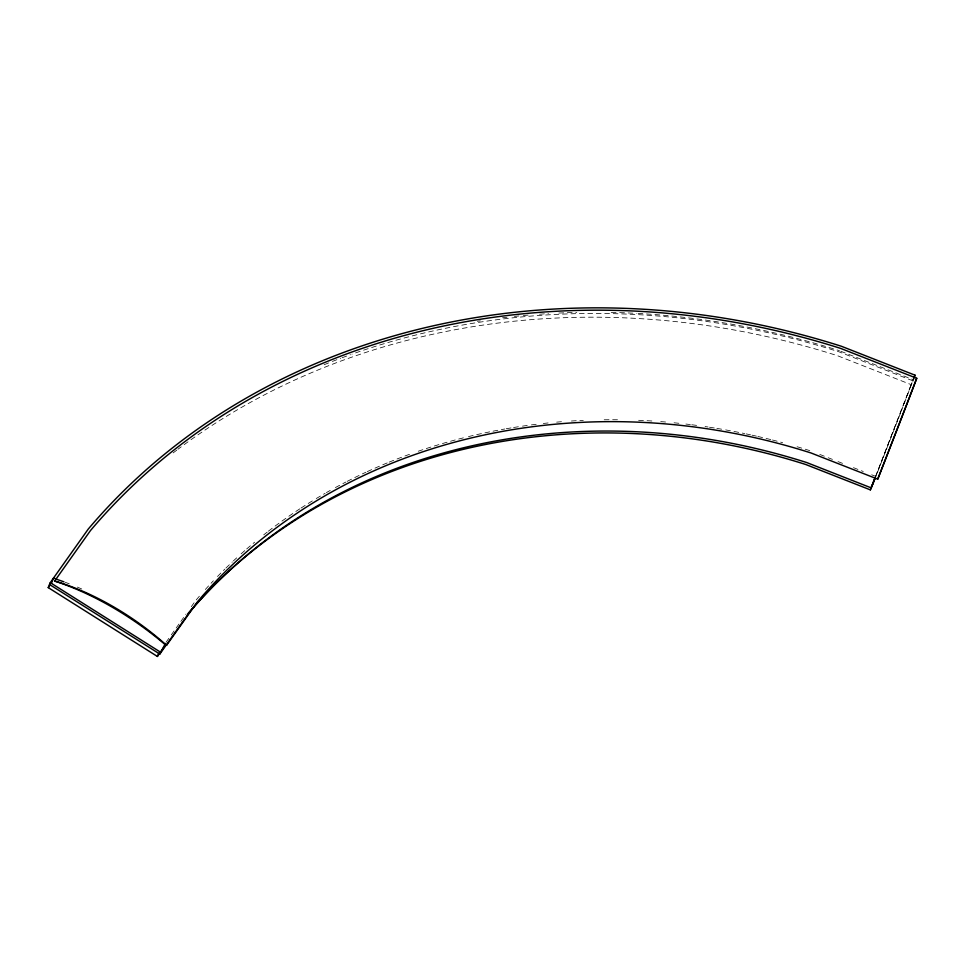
<?xml version="1.0" encoding="UTF-8"?>
<svg xmlns="http://www.w3.org/2000/svg" width="965" height="965" viewBox="0 0 965 965"><rect width="100%" height="100%" fill="white"/><g stroke="black" fill="none" stroke-linecap="round" stroke-linejoin="round"><path stroke-width="0.72" stroke-dasharray="4.83 3.62" d="M875.424 476.939L911.865 382.936M875.701 476.336L911.66 383.575M911.997 382.562L911.153 384.637L837.391 355.675A722.037 628.42 22.2 0 0 177.946 449.256M166.052 642.268L170.407 636.14M171.275 634.91L179.972 622.654M180.853 621.424L186.064 614.066M191.287 606.708L195.642 600.58A589.277 512.873 22.2 0 1 201.408 593.897M840.804 351.26L913.179 379.667M912.745 380.765L839.08 351.851A720.674 627.25 22.2 0 0 351.923 354.179M819.816 454.443L826.824 457.193M828.223 457.736L832.421 459.388M838.03 461.596L845.038 464.346M853.446 467.651L863.265 471.499M871.672 474.804L875.87 476.445A175.304 1.327 -68.6 0 0 900.84 412.188M173.145 452.899A722.037 628.42 22.2 0 1 176.74 450.16M205.328 589.482A589.277 512.873 22.2 0 1 213.362 580.797M217.475 576.515A589.277 512.873 22.2 0 1 224.809 569.145M225.882 568.096A589.277 512.873 22.2 0 1 232.324 561.919M233.409 560.894A589.277 512.873 22.2 0 1 236.69 557.854M241.105 553.85A589.277 512.873 22.2 0 1 245.58 549.905M246.702 548.928A589.277 512.873 22.2 0 1 254.603 542.221M263.734 534.827A589.277 512.873 22.2 0 1 267.221 532.089M268.379 531.184A589.277 512.873 22.2 0 1 299.838 508.832M301.08 508.024A589.277 512.873 22.2 0 1 313.697 500.087M316.243 498.543A589.277 512.873 22.2 0 1 325.096 493.344M326.375 492.608A589.277 512.873 22.2 0 1 330.223 490.437M335.398 487.578A589.277 512.873 22.2 0 1 345.868 482.042M347.195 481.354A589.277 512.873 22.2 0 1 365.928 472.235M367.279 471.608A589.277 512.873 22.2 0 1 387.821 462.681M389.209 462.114A589.277 512.873 22.2 0 1 412.658 453.188M418.267 451.234A589.277 512.873 22.2 0 1 465.564 437.302M468.471 436.59A589.277 512.873 22.2 0 1 491.583 431.476M493.043 431.186A589.277 512.873 22.2 0 1 504.755 429.003M506.227 428.737A589.277 512.873 22.2 0 1 512.125 427.748M513.597 427.507A589.277 512.873 22.2 0 1 520.991 426.361M522.475 426.144A589.277 512.873 22.2 0 1 529.894 425.107M531.377 424.914A589.277 512.873 22.2 0 1 537.336 424.166M543.295 423.478A589.277 512.873 22.2 0 1 550.75 422.694M556.648 422.139A589.277 512.873 22.2 0 1 564.018 421.536M571.413 421.017A589.277 512.873 22.2 0 1 583.294 420.366M604.199 419.775A589.277 512.873 22.2 0 1 619.168 419.775M638.625 420.306A589.277 512.873 22.2 0 1 651.882 421.005M660.736 421.621A589.277 512.873 22.2 0 1 668.13 422.236M674.053 422.791A589.277 512.873 22.2 0 1 679.963 423.394M685.886 424.045A589.277 512.873 22.2 0 1 690.325 424.576M691.796 424.769A589.277 512.873 22.2 0 1 699.191 425.734M705.089 426.566A589.277 512.873 22.2 0 1 708.045 427M709.516 427.23A589.277 512.873 22.2 0 1 715.403 428.158M716.862 428.4A589.277 512.873 22.2 0 1 722.737 429.389M725.668 429.907A589.277 512.873 22.2 0 1 744.715 433.587M746.174 433.9A589.277 512.873 22.2 0 1 750.565 434.841M752.025 435.167A589.277 512.873 22.2 0 1 756.415 436.144M757.875 436.482A589.277 512.873 22.2 0 1 771.011 439.642M772.458 440.004A589.277 512.873 22.2 0 1 782.627 442.67M797.078 446.747A589.277 512.873 22.2 0 1 811.408 451.137M324.107 364.722A720.674 627.25 22.2 0 1 330.995 361.984M332.37 361.441A720.674 627.25 22.2 0 1 340.705 358.256M342.105 357.738A720.674 627.25 22.2 0 1 350.512 354.686M477.361 321.297A722.037 628.42 22.2 0 1 480.305 320.838M502.524 317.787A722.037 628.42 22.2 0 1 506.987 317.256M514.417 316.436A722.037 628.42 22.2 0 1 518.881 315.977M523.332 315.543A722.037 628.42 22.2 0 1 530.69 314.892M539.556 314.204A722.037 628.42 22.2 0 1 548.446 313.613M558.868 313.058A722.037 628.42 22.2 0 1 576.781 312.431M611.231 312.407A722.037 628.42 22.2 0 1 636.574 313.36M638.058 313.432A722.037 628.42 22.2 0 1 839.417 350.717M911.925 383.298A175.304 1.327 -68.6 0 1 901.358 410.837M65.282 582.329A175.304 84.594 35.4 0 1 69.287 583.837M77.345 587.094A175.304 84.594 35.4 0 1 84.088 590.049"/><path stroke-width="1.45" d="M165.027 645.694L157.404 656.453L48.25 587.613L50.276 582.643L88.285 529.025A720.674 627.25 22.2 0 1 841.359 346.254L915.025 375.18L914.217 377.279A175.304 1.327 -68.6 0 1 912.866 380.837M877.74 479.159L878.403 477.446A175.304 1.327 -68.6 0 0 916.75 378.28L840.744 348.437A717.948 624.874 22.2 0 0 90.517 530.509L54.643 581.051A175.304 84.594 35.4 0 1 164.677 644.21L166.583 645.308L197.463 601.786A587.046 510.931 22.2 0 1 810.889 452.923L877.74 479.159A157.741 1.194 -68.6 0 0 916.75 378.28M188.042 613.487A591.991 515.25 22.2 0 1 805.691 464.479L870.346 489.87L874.7 478.64M871.89 486.167L875.159 477.735M51.41 583.355L53.69 577.77L56.03 579.109A175.304 84.594 35.4 0 1 63.955 581.847M157.404 656.453L158.67 653.353M914.12 377.411L915.025 375.18M870.346 489.87L871.612 486.77M875.303 477.832L871.19 487.868L806.631 462.524A590.628 514.056 22.2 0 0 189.442 612.305L159.804 654.065L49.517 584.5M159.804 654.065L165.389 643.522M48.25 587.613L49.987 585.164M50.276 582.643L160.733 652.316M54.643 581.051A157.741 76.114 35.4 0 1 166.583 645.308"/></g></svg>
